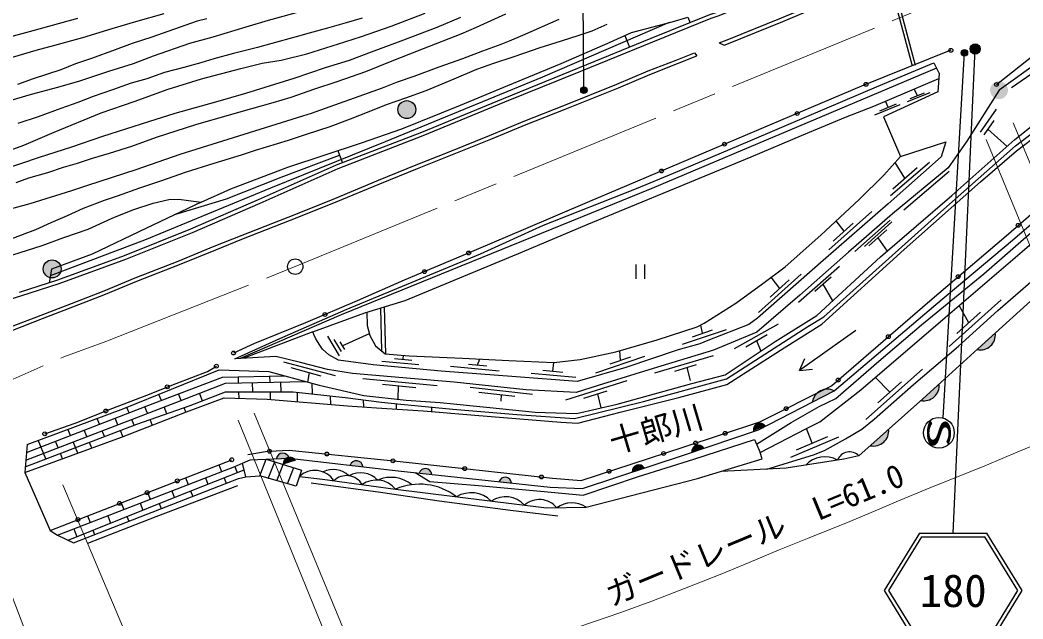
# Model space of a CAD drawing. Units: millimetres at full size, sheet at 1:1000; details may follow other scales. Extents: x 40000 to 680000, y 20000 to 380000.
# Drawn here: x 449987 to 528438, y 239830 to 286638 of the extents above; entities that cross this region are included whole.
import ezdxf
from ezdxf.enums import TextEntityAlignment as Align

# ---------------------------------------------------------------- set-up
doc = ezdxf.new("R2010")
doc.units = ezdxf.units.MM
doc.header["$LTSCALE"] = 1000
doc.linetypes.add('CHAIN', pattern=[18.5, 12, -1.5, 3.5, -1.5])
for name, color, linetype, lineweight in [('M-BGD', 7, 'Continuous', 25), ('M-BGD-EXST', 7, 'Continuous', 25), ('M-BMK', 2, 'CHAIN', 13), ('M-BMK-SRVR', 3, 'Continuous', 25), ('M-STR-HTXT', 7, 'Continuous', 13), ('M-STR-STRC', 7, 'Continuous', 25)]:
    doc.layers.add(name, color=color, linetype=linetype, lineweight=lineweight)
doc.layers.add('M-BMK-HTXT', color=7, linetype='Continuous')
doc.styles.add('@ＭＳ ゴシック', font='')
doc.styles.add('ＭＳ ゴシック', font='')
doc.styles.get('@ＭＳ ゴシック').set_extended_font_data('@MS Gothic')
doc.styles.get('ＭＳ ゴシック').set_extended_font_data('MS Gothic')

msp = doc.modelspace()

# ---------------------------------------------------------------- hatches: boundary and pattern name
at = {"layer": 'M-BGD'}
for points in [[(527268, 281154, 1), (525868, 281154, 1)], [(480944, 279641, 1), (479544, 279641, 1)], [(453195, 267188, 1), (451795, 267188, 1)], [(524855, 260883, 0.51219), (526277, 262172)], [(520452, 256904, 0.51219), (521876, 258190)], [(513668, 257656, 0.51219), (511961, 256779)], [(508291, 254895, 0.82183), (507373, 254522)], [(516505, 253370, 0.51219), (517934, 254650)], [(503481, 253166, 0.82183), (502543, 252847)], [(471029, 252407, 0.82183), (470039, 252364)], [(471526, 252198, 0.82183), (470581, 251900)], [(476799, 251735, 0.82183), (475815, 251850)], [(498822, 251616, 0.82183), (497881, 251306)], [(482186, 251127, 0.82183), (481201, 251234)], [(488436, 250445, 0.82183), (487451, 250553)]]:
    msp.add_hatch(color=256, dxfattribs=at).paths.add_polyline_path(points)
at = {"layer": 'M-BGD-EXST'}
for points in [[(523643, 283956, 0.41421), (523982, 283856, 0.41421), (524082, 284195, 1)], [(523643, 283956, 1), (524082, 284195, 0.41421), (523743, 284295, 0.41421)], [(493873, 281042, 0.41421), (494212, 280942, 0.41421), (494312, 281281, 1)], [(493873, 281042, 1), (494312, 281281, 0.41421), (493973, 281381, 0.41421)]]:
    msp.add_hatch(color=256, dxfattribs=at).paths.add_polyline_path(points)
at = {"layer": 'M-STR-STRC'}
msp.add_hatch(color=256, dxfattribs=at).paths.add_polyline_path([(525037, 284595, 0.41421), (524485, 284718, 0.41421), (524362, 284166, 1)])
msp.add_hatch(color=256, dxfattribs=at).paths.add_polyline_path([(525037, 284595, 0.41421), (524485, 284718, 0.41421), (524362, 284166, 1)])

# ---------------------------------------------------------------- linework, layer by layer
at = {"layer": 'M-BGD'}
for p, q in [((517335, 292122), (519772, 283059)), ((517576, 292187), (520014, 283124)), ((497300, 285434), (497673, 284514)), ((527553, 281362), (530758, 283605)), ((519399, 280269), (521175, 280972)), ((519628, 280521), (520734, 280959)), ((520181, 280740), (519924, 281246)), ((517241, 279548), (518541, 280088)), ((517891, 279818), (517687, 280300)), ((516855, 279225), (518829, 280045)), ((526351, 279665), (525105, 277878)), ((526164, 278784), (525392, 277678)), ((525697, 278115), (527205, 276757)), ((518091, 272916), (521118, 275543)), ((519208, 274282), (518434, 275494)), ((518256, 273456), (520159, 275108)), ((519115, 271799), (522657, 274832)), ((516621, 271675), (513262, 268667)), ((515148, 270758), (513585, 269359)), ((514455, 270138), (513828, 270940)), ((515296, 268559), (518046, 271009)), ((516039, 268953), (518179, 270860)), ((516388, 268996), (517794, 270249)), ((517091, 269622), (517822, 268577)), ((498165, 267535), (498165, 266417)), ((498831, 267535), (498831, 266417)), ((511094, 266774), (507759, 263773)), ((510886, 264593), (514079, 267405)), ((510163, 266340), (508663, 264990)), ((509413, 265665), (508751, 266534)), ((512151, 265440), (513437, 266573)), ((512794, 266007), (513550, 264684)), ((522666, 261126), (526730, 264761)), ((478175, 264127), (478268, 260780)), ((478472, 264217), (478575, 260545)), ((523266, 262132), (525127, 263797)), ((524197, 262965), (523458, 264333)), ((505870, 260955), (509318, 262904)), ((475185, 261178), (477313, 262132)), ((501807, 261316), (505243, 262461)), ((502579, 261889), (504163, 262417)), ((503371, 262153), (503229, 262801)), ((506752, 261109), (508420, 262051)), ((474027, 261939), (474954, 260397)), ((474540, 261668), (475101, 260735)), ((475005, 261477), (475365, 260878)), ((507586, 261580), (507924, 260748)), ((496950, 260031), (496902, 260808)), ((470586, 259937), (474637, 258855)), ((478291, 259978), (481186, 259707)), ((479283, 260186), (480641, 260059)), ((479962, 260123), (479987, 260436)), ((485067, 259755), (486496, 259615)), ((485782, 259685), (485959, 260134)), ((491663, 259189), (491751, 259884)), ((495017, 259054), (498869, 260369)), ((496143, 259756), (497757, 260307)), ((499653, 259059), (504227, 260420)), ((501203, 259207), (502902, 259713)), ((471157, 259474), (473522, 258842)), ((472592, 259090), (472469, 258347)), ((483661, 259591), (487471, 259218)), ((489974, 259045), (493468, 258720)), ((490873, 259263), (492454, 259116)), ((502136, 259485), (502410, 258469)), ((510959, 259257), (511966, 259351)), ((516155, 255417), (520576, 259353)), ((467042, 258757), (467057, 258275)), ((468155, 258297), (468177, 257581)), ((469506, 258800), (469520, 258324)), ((470371, 258341), (470395, 257572)), ((472804, 258257), (472830, 257415)), ((476798, 258616), (482619, 258065)), ((478341, 258169), (480959, 257921)), ((492692, 256962), (497480, 258467)), ((518022, 257547), (516888, 258715)), ((517098, 256725), (518945, 258370)), ((461042, 256906), (460846, 257383)), ((462580, 256907), (462370, 257415)), ((464254, 256889), (464017, 257464)), ((467078, 257585), (467094, 257066)), ((469543, 257576), (469562, 256982)), ((471653, 257538), (471676, 256806)), ((479571, 258052), (479549, 257001)), ((485194, 257938), (490062, 257387)), ((485888, 257558), (488688, 257241)), ((487622, 257361), (487604, 256844)), ((494086, 257085), (495918, 257661)), ((495169, 257425), (495429, 256328)), ((474252, 257267), (474273, 256590)), ((476837, 256958), (476854, 256398)), ((479404, 256654), (479417, 256236)), ((458514, 255934), (458335, 256368)), ((459959, 255900), (459749, 256411)), ((461469, 255871), (461252, 256397)), ((462953, 256001), (462812, 256344)), ((482173, 256384), (482183, 256046)), ((456201, 255040), (456011, 255500)), ((457645, 255010), (457436, 255517)), ((458913, 254965), (458723, 255425)), ((460331, 254998), (460161, 255411)), ((453934, 254165), (453731, 254657)), ((455221, 254079), (455014, 254582)), ((456596, 254081), (456409, 254535)), ((458023, 254094), (457833, 254553)), ((459104, 254502), (459104, 254502)), ((511953, 253564), (511506, 254705)), ((452014, 252331), (451410, 253798)), ((452964, 253211), (452758, 253711)), ((454502, 252787), (454141, 253664)), ((455589, 253186), (455408, 253627)), ((510289, 252468), (514029, 254075)), ((510731, 253039), (513176, 254090)), ((453318, 252353), (453148, 252764)), ((469497, 252937), (467794, 252663)), ((452179, 251931), (452178, 251934)), ((465549, 251883), (465751, 251352)), ((467660, 250931), (467386, 252015)), ((468732, 251010), (469241, 252330)), ((469241, 252330), (471997, 251466)), ((469408, 250818), (469910, 252120)), ((470084, 250625), (470580, 251911)), ((466784, 251753), (466973, 251258)), ((470905, 250392), (471392, 251656)), ((462932, 250866), (463134, 250336)), ((464484, 250860), (464674, 250360)), ((465941, 250854), (466107, 250417)), ((467660, 250931), (468732, 251010)), ((459963, 249713), (460157, 249180)), ((461862, 249842), (462055, 249336)), ((463326, 249833), (463490, 249401)), ((457898, 248910), (458107, 248383)), ((459383, 248879), (459588, 248340)), ((460859, 248853), (461038, 248449)), ((455263, 247886), (455464, 247357)), ((456854, 247897), (457072, 247324)), ((458350, 247840), (458503, 247465)), ((454188, 246862), (454419, 246253)), ((455689, 246766), (455820, 246423))]:
    msp.add_line(p, q, dxfattribs=at)
for points in [[(561832, 310337), (557657, 308574), (551214, 305959), (544649, 303314), (539235, 301115), (533592, 298771), (527006, 296106), (522452, 294198), (515853, 291521), (510305, 289322), (504662, 286963), (504025, 286764), (499454, 284913), (493833, 282631), (487890, 280215), (481507, 277579), (474841, 275008), (468736, 272303), (463448, 270005), (458227, 267930), (453020, 266029), (450015, 265062), (444858, 263433)], [(561715, 310613), (557542, 308851), (551102, 306237), (544536, 303592), (539121, 301392), (533478, 299049), (526892, 296383), (522337, 294475), (515742, 291799), (510192, 289600), (504559, 287245), (503924, 287047), (499341, 285191), (493720, 282909), (487776, 280492), (481396, 277858), (474726, 275285), (468616, 272578), (463333, 270282), (458120, 268210), (452922, 266313), (449924, 265348)], [(569422, 292456), (558946, 288541), (557300, 287561), (554799, 286151), (553737, 283697), (553942, 282952), (551695, 280138), (545371, 278892), (539535, 274102), (537062, 272041), (534404, 269558), (529860, 265425), (525205, 261199), (520597, 257034), (515609, 252568), (514418, 252313), (509909, 251617), (504851, 251365)], [(526375, 281598), (532009, 286050), (534405, 288023), (535916, 288637), (539751, 290516), (543766, 292308)], [(450397, 251714), (459111, 255041), (463289, 256513), (466053, 257589), (471360, 257569), (475422, 257145), (478252, 256772), (479763, 256617), (483847, 256223), (488842, 255798), (493369, 255488), (498767, 256824), (505254, 258585), (511605, 262676), (512860, 263445), (522014, 271648), (527852, 276818), (531476, 279571), (536077, 283076), (540383, 286312), (545597, 290218)], [(448317, 276151), (450293, 276871), (452646, 277874), (456337, 279375), (458915, 280278), (461583, 281234), (464171, 282039), (467250, 282851), (468924, 283262), (470425, 283510), (472418, 283990), (475402, 284927), (476703, 285367), (479024, 286163), (481673, 287167)], [(448586, 280178), (450891, 280840), (452945, 281395), (454654, 281882), (456921, 282641), (458858, 283255), (460417, 283832), (463268, 284822), (465103, 285339), (467664, 286110), (469422, 286627), (472187, 287393)], [(449390, 283741), (451260, 284289), (452720, 284685), (454905, 285289), (457184, 285982), (459040, 286517), (461270, 287158)], [(492121, 286677), (489284, 285421), (488255, 284998), (487605, 284730), (486154, 284210), (484608, 283617), (482758, 282966), (480783, 282235), (479488, 281790), (478311, 281322), (472762, 279330), (472085, 279122), (462489, 276129), (459046, 274928), (455261, 273704), (454004, 273281), (450743, 272286), (447932, 271520)], [(454468, 286762), (450990, 285803), (448597, 285154)], [(484433, 286851), (482593, 286070), (479780, 284979), (477445, 284129), (475724, 283476), (473850, 282910), (471406, 282080), (467613, 280901), (465288, 280229), (462099, 279337), (460032, 278685), (456435, 277526), (454002, 276715), (451486, 275892), (448634, 274921)], [(449671, 273949), (450686, 274314), (452163, 274729), (453377, 275134), (454480, 275457), (455658, 275833), (456973, 276227), (458718, 276784), (460669, 277474), (463727, 278465), (467291, 279488), (469786, 280201), (471198, 280610), (473039, 281257), (474789, 281827), (477042, 282623), (478954, 283401), (481549, 284417), (484489, 285575), (485700, 286091), (487975, 287119)], [(464603, 286742), (463836, 286544), (461980, 285911), (460293, 285301), (458747, 284806), (457439, 284317), (455566, 283642), (454337, 283206), (453168, 282757), (451024, 282048), (449775, 281613)], [(476754, 286796), (475491, 286423), (474049, 285995), (472611, 285611), (471576, 285316), (469695, 284803), (468570, 284497), (466671, 284014), (465143, 283599), (464120, 283304), (462787, 282943), (461277, 282534), (459897, 282051), (458675, 281696), (457229, 281177), (455712, 280672), (454501, 280208), (453165, 279721), (451411, 279063), (449816, 278546)], [(500756, 286438), (490847, 282179), (478539, 277123), (469587, 273496), (459721, 269429), (452354, 266636)], [(464148, 272395), (466482, 273457), (470924, 275149), (476706, 277052), (479842, 278144), (484429, 279997), (488132, 281513), (492325, 283256), (496153, 284916), (497827, 285673), (501001, 286502), (502235, 286872), (502412, 286435)], [(448952, 269419), (450387, 269963), (451232, 270281), (452415, 270804), (453705, 271359), (454943, 271931), (456601, 272551), (457619, 272904), (459363, 273519), (460994, 274085), (463004, 274769), (465182, 275464), (467305, 276112), (468416, 276470), (470983, 277252), (472406, 277721), (474237, 278330), (475841, 278916), (477300, 279504), (478659, 280047), (480163, 280558), (481764, 281145), (483953, 282041), (485715, 282799), (487041, 283269), (488634, 283800), (490681, 284485), (492349, 285010), (493733, 285467), (494738, 285788), (495918, 286307)], [(452347, 246753), (452926, 246372), (466784, 251753), (467989, 252276), (471041, 252407), (479566, 251412), (491461, 250116), (493991, 250025), (501976, 252654), (507753, 254619), (513668, 257656), (521621, 264418), (527615, 269440), (535491, 276189), (538385, 278622), (542189, 281568), (548167, 285705)], [(469497, 252937), (471027, 253027), (479722, 252130), (491625, 250831), (493875, 250658), (501865, 253257), (507859, 255233), (513467, 258053), (521144, 264688), (527121, 269784), (535073, 276642), (537846, 278914), (541707, 281873), (547873, 286222)], [(507598, 253499), (510305, 255176), (512492, 256426), (513801, 257059), (517158, 259973), (520516, 262817), (525372, 266815), (531986, 272560), (536720, 276554), (541170, 280106), (543580, 281856), (546550, 283984), (548424, 285254)], [(522803, 284275), (515807, 281468), (510331, 279149), (503454, 276246), (498974, 274337), (494526, 272449), (489344, 270232), (484628, 268246), (480023, 266300), (476348, 264696), (472319, 262982), (468337, 261365), (466687, 260610)], [(507888, 252849), (511506, 254705), (512557, 255226), (515747, 257741), (522364, 263394), (528370, 268551), (536246, 275319), (539186, 277780), (542976, 280627), (548719, 284735)], [(529782, 283448), (526568, 281154), (524051, 277172), (522585, 275099), (518229, 271491), (514793, 268489), (510992, 265143), (507626, 262232), (504229, 260836), (499509, 259411), (495223, 258066), (493486, 257541), (489561, 257743), (483945, 258338), (480527, 258612), (475997, 259006), (474048, 259319), (471927, 259884), (470000, 260351), (466778, 260169), (470315, 261743), (475508, 264017), (480968, 266291), (485997, 268359), (490943, 270614), (498216, 273479), (501099, 274682), (507080, 277205), (511529, 279108), (517168, 281494), (521472, 283293), (521886, 282466), (521783, 281018), (517540, 279074), (518860, 275976), (522394, 277122), (522029, 275957), (517891, 272286), (512807, 267852), (507664, 263344), (507000, 262831), (503790, 261580), (503165, 261335), (501474, 260869), (497371, 259493), (493567, 258377), (488808, 258749), (482940, 259192), (477618, 259682), (474885, 260045), (474142, 260482), (473654, 260903), (473435, 261239), (473120, 261732), (472972, 262052), (472896, 262261), (467504, 260210)], [(521679, 282879), (499417, 273467), (475114, 263601), (467201, 260193)], [(508407, 251542), (512049, 252666), (512905, 252991), (514566, 253913), (515835, 254662), (516795, 255450), (519886, 258147), (523407, 261150), (526464, 263939), (529247, 266343), (533148, 269863), (536089, 272491), (539749, 275586), (543605, 278601), (544435, 279304), (549966, 282546)], [(472896, 262261), (476969, 263765), (480108, 264708), (489282, 268512), (494356, 270662), (501190, 273483), (507171, 275951), (511113, 277629), (514566, 279045), (516783, 279917), (521857, 282064)], [(450538, 253475), (458098, 256272), (465568, 259290), (469442, 259158), (473386, 258101), (476892, 257288), (480185, 256933), (482839, 256749), (486725, 256358), (490292, 256003), (493521, 255875), (496695, 256629), (502550, 258223), (505147, 258900), (509067, 261509), (512303, 263539), (517291, 268120), (522871, 272929), (527811, 277293), (529463, 278642)], [(450538, 253475), (450362, 251268), (457921, 254042), (463008, 256023), (465947, 257100), (469326, 257002), (475600, 256479), (477869, 256332), (481532, 256104), (485564, 255745), (492301, 255221), (493607, 255140), (496937, 255988), (501518, 257149), (505273, 258144), (509769, 261021), (512707, 262882), (519139, 268693), (525110, 273999), (527943, 276419), (529793, 277812)], [(474847, 276440), (474964, 276086), (475202, 275469)], [(462164, 271463), (466145, 272662), (470404, 274372), (474964, 276086)], [(477126, 263812), (477140, 262775), (477349, 261996), (477788, 261186), (478543, 260548), (480434, 260402), (484602, 260202), (488212, 260022), (491751, 259884), (493797, 260107), (496595, 260719), (499819, 261655), (502954, 262664), (503505, 262939), (505980, 264503), (508104, 266041), (509835, 267360), (512628, 269826), (515632, 272615), (517558, 274505), (518860, 275976)], [(448847, 268111), (451717, 269028), (453414, 269639), (455305, 270294), (457180, 271152), (458819, 271794), (460388, 272326), (461621, 272602), (462410, 272652), (463172, 272523), (464148, 272395), (459867, 270384), (455632, 268348), (452452, 267172), (452257, 266099)], [(515357, 262375), (510959, 259257), (511381, 260175)], [(451915, 254301), (454300, 255132), (457235, 256302), (459907, 257331), (462193, 258242), (464661, 259179), (465347, 259587)], [(450439, 252241), (462512, 256881), (466060, 258255), (472343, 258380)], [(450486, 252834), (459853, 256451), (465817, 258736), (470698, 258821)], [(480893, 251268), (482047, 250580), (485851, 250258), (490710, 249806), (494032, 249505), (498374, 250955), (502699, 252310), (507445, 253842), (507888, 252849)], [(471834, 250952), (473645, 250747), (479360, 249973), (491161, 248504), (494259, 248558), (502989, 250800), (508034, 252331), (507888, 252849)], [(450362, 251268), (452347, 246753), (466545, 252271)], [(453752, 245983), (462034, 249328), (467523, 251473)], [(471997, 251466), (471594, 250196), (468732, 251010)], [(452926, 246372), (454175, 245784), (467082, 250796), (467660, 250931)], [(455292, 245759), (460637, 247839), (467029, 250267)], [(472762, 250477), (478185, 249727), (482767, 249064), (488363, 248328), (492058, 247881)]]:
    msp.add_lwpolyline(points, dxfattribs=at)
for centre, radius in [((522803, 284275), 150), ((516162, 281610), 150), ((526375, 281598), 150), ((480244, 279641), 700), ((510775, 279337), 150), ((505090, 276936), 150), ((500165, 274845), 150), ((528060, 270594), 150), ((485075, 268434), 150), ((452495, 267188), 700), ((481626, 266977), 150), ((523367, 266584), 150), ((473837, 263628), 150), ((517907, 261891), 150), ((466687, 260610), 150), ((465347, 259587), 150), ((461507, 257969), 150), ((513988, 258503), 150), ((456696, 256087), 150), ((509921, 256270), 150), ((451915, 254301), 150), ((505142, 254338), 150), ((502831, 253576), 150), ((469497, 252937), 150), ((473984, 252722), 150), ((500329, 252758), 150), ((466545, 252271), 150), ((479159, 252188), 150), ((484773, 251579), 150), ((490771, 250925), 150), ((496064, 251370), 150), ((462291, 250617), 150), ((459928, 249699), 150), ((457767, 248859), 150), ((454517, 247596), 150)]:
    msp.add_circle(centre, radius, dxfattribs=at)
for centre, radius, start, end in [((525102, 262039), 1182, 257.96485, 6.45), ((520701, 258060), 1182, 257.83563, 6.32078), ((513130, 256603), 1182, 62.93079, 171.41594), ((507869, 254618), 505, 33.32012, 190.97831), ((516759, 254525), 1182, 257.59366, 6.07882), ((503043, 252914), 505, 29.95523, 187.61343), ((470538, 252288), 505, 13.62528, 171.28347), ((514873, 251888), 1003, 42.73, 159.57824), ((471082, 251956), 505, 28.61817, 186.27636), ((476295, 251695), 505, 4.51508, 162.17327), ((498382, 251368), 505, 29.3994, 187.0576), ((512931, 250470), 2032, 60.46657, 137.07708), ((473052, 249669), 1769, 32.7531, 133.51442), ((474498, 249767), 1746, 45.76778, 117.41036), ((476627, 249361), 1890, 44.4392, 118.80519), ((481683, 251083), 505, 4.95004, 162.60823), ((475527, 249622), 1408, 30.01934, 134.55395), ((477867, 248772), 1916, 38.81167, 125.76162), ((479011, 248277), 2620, 51.30331, 113.24297), ((481237, 245598), 4761, 52.58879, 113.2243), ((487933, 250402), 505, 4.95004, 162.60823), ((485268, 247447), 2243, 45.30912, 120.50396), ((487959, 247371), 2008, 42.14422, 123.66887), ((490615, 247416), 1748, 39.07281, 131.90004), ((493144, 246903), 1995, 56.02012, 125.95437)]:
    msp.add_arc(centre, radius, start, end, dxfattribs=at)
at = {"layer": 'M-BGD-EXST'}
for p, q in [((494092, 281162), (493998, 292438)), ((494092, 281162), (493998, 292438)), ((522192, 255537), (523863, 284076)), ((522192, 255537), (523863, 284076))]:
    msp.add_line(p, q, dxfattribs=at)
for centre, radius in [((523863, 284076), 250), ((523863, 284076), 250), ((494092, 281162), 250), ((494092, 281162), 250), ((521868, 254381), 1200), ((521868, 254381), 1200)]:
    msp.add_circle(centre, radius, dxfattribs=at)
at = {"layer": 'M-BMK'}
msp.add_lwpolyline([(373503, 265854), (374896, 264385), (379057, 261290), (383104, 258733), (386943, 256770), (392257, 254353), (396208, 252984), (401662, 251419), (404543, 250834), (408732, 250264), (414446, 249925), (420498, 250015), (426044, 250666), (429739, 251355), (436285, 253195), (440811, 254791), (453399, 260303), (456707, 261509), (471512, 267364), (563926, 305402)], dxfattribs=at)
at = {"layer": 'M-BMK-SRVR'}
msp.add_circle((471512, 267364), 600, dxfattribs=at)
at = {"layer": 'M-STR-HTXT'}
for p, q in [((527679, 278617), (537304, 255403)), ((525552, 277309), (535012, 254377)), ((468290, 255925), (477606, 233475)), ((467044, 255375), (476122, 233147)), ((453323, 250298), (461799, 230347)), ((446724, 248440), (453767, 230119))]:
    msp.add_line(p, q, dxfattribs=at)
msp.add_lwpolyline([(530191, 253788), (528047, 252897), (525593, 251851), (523449, 250992), (521150, 250082), (518516, 248990), (517051, 248365), (514893, 247454), (511587, 246111), (509374, 245227), (507010, 244245), (504872, 243354), (501973, 242198), (499409, 241217), (496981, 240332), (493694, 239215), (491356, 238447), (487826, 237388), (485282, 236645), (482394, 235851), (479043, 234980), (477179, 234504), (480069, 235612)], dxfattribs=at)
at = {"layer": 'M-STR-STRC'}
for p, q in [((504688, 284850), (505067, 284677)), ((502753, 284086), (502928, 283833)), ((522981, 246545), (524699, 284380)), ((522981, 246545), (524699, 284380)), ((520345, 246545), (517581, 242045)), ((520345, 246545), (525617, 246545)), ((528381, 242045), (525617, 246545)), ((520513, 246245), (517933, 242045)), ((520513, 246245), (525450, 246245)), ((528029, 242045), (525450, 246245)), ((517581, 242045), (520345, 237545)), ((517933, 242045), (520513, 237845)), ((525450, 237845), (528029, 242045)), ((525617, 237545), (528381, 242045))]:
    msp.add_line(p, q, dxfattribs=at)
for points in [[(504688, 284850), (505298, 285091), (509553, 286813), (513078, 288292), (516155, 289531), (518917, 290686), (521674, 291787), (524596, 292976), (527462, 294166), (531665, 295869), (535166, 297324), (540349, 299419), (543724, 300828), (547809, 302470), (551909, 304179), (554926, 305404), (557936, 306629), (560467, 307655), (562588, 308556)], [(505067, 284677), (505409, 284812), (509667, 286536), (513192, 288015), (516269, 289253), (519031, 290408), (521786, 291509), (524710, 292698), (527576, 293888), (531779, 295591), (535280, 297046), (540463, 299142), (543837, 300551), (547922, 302192), (552023, 303901), (555039, 305126), (558049, 306351), (560582, 307378), (562705, 308279)], [(449307, 262687), (451628, 263580), (454008, 264492), (456562, 265487), (459000, 266503), (462347, 267800), (465176, 268955), (467351, 269833), (471565, 271479), (474612, 272702), (478026, 274126), (480964, 275317), (483565, 276345), (486701, 277609), (489475, 278752), (492516, 279966), (496682, 281632), (499132, 282660), (501308, 283516), (502753, 284086)], [(449420, 262409), (451736, 263300), (454116, 264212), (456674, 265208), (459112, 266225), (462458, 267522), (465289, 268677), (467462, 269554), (471675, 271200), (474726, 272424), (478140, 273848), (481076, 275038), (483676, 276066), (486814, 277331), (489588, 278474), (492627, 279687), (496795, 281354), (499245, 282382), (501418, 283237), (502928, 283833)]]:
    msp.add_lwpolyline(points, dxfattribs=at)
msp.add_circle((524699, 284380), 400, dxfattribs=at)
msp.add_circle((524699, 284380), 400, dxfattribs=at)

# ---------------------------------------------------------------- texts
at = {"layer": 'M-BGD-EXST', "style": '@ＭＳ ゴシック', "width": 2}
msp.add_text('S', height=1833, rotation=270, dxfattribs=at).set_placement((521868, 254381), align=Align.MIDDLE_CENTER)
at = {"layer": 'M-BMK-HTXT', "style": 'ＭＳ ゴシック'}
msp.add_text('十郎川', height=1833, rotation=16.457, dxfattribs=at).set_placement((500140, 253254), align=Align.BOTTOM_CENTER)
at = {"layer": 'M-STR-HTXT', "style": 'ＭＳ ゴシック'}
msp.add_text('ガードレール\u3000L=61.0', height=1833, rotation=22.485, dxfattribs=at).set_placement((508005, 245051), align=Align.BOTTOM_CENTER)
at = {"layer": 'M-STR-STRC', "style": 'ＭＳ ゴシック'}
msp.add_text('180', height=2566, dxfattribs=at).set_placement((522981, 242045), align=Align.MIDDLE_CENTER)

doc.saveas('drawing.dxf')
